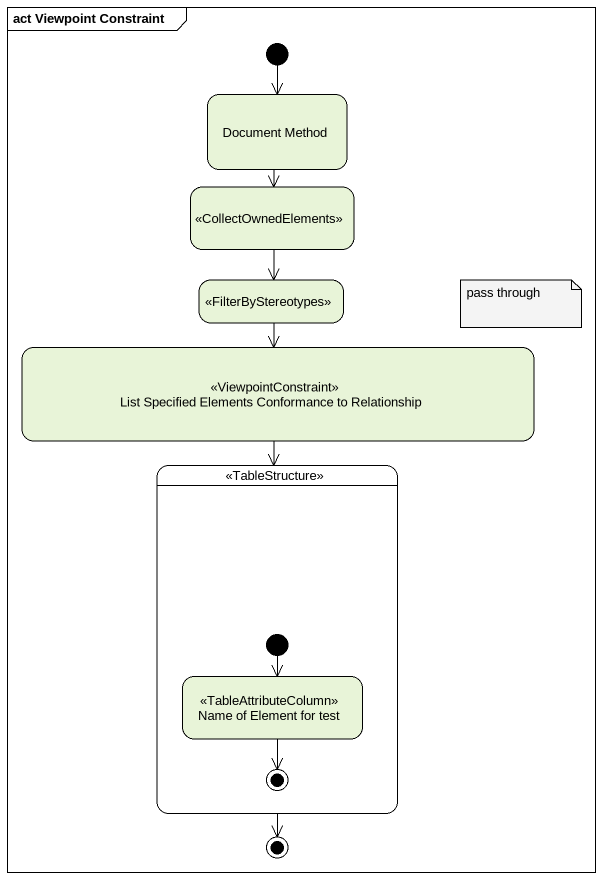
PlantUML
@startuml
mainframe act Viewpoint Constraint
hide empty description
state "Document Method" as Document_Method
state " " as state1 <<CollectOwnedElements>>
state " " as state2 <<FilterByStereotypes>>
state "List Specified Elements Conformance to Relationship" as List_Specified_Elements <<ViewpointConstraint>>
state " " as state3 <<TableStructure>> {
  state "Name of Element for test" as Name_of_Element_for_test <<TableAttributeColumn>>
  [*] --> Name_of_Element_for_test
  Name_of_Element_for_test --> [*]
}
[*] --> Document_Method
Document_Method --> state1
state1 --> state2
state2 --> List_Specified_Elements
List_Specified_Elements --> state3
state3 --> [*]
note as N1
  pass through
end note
@enduml
